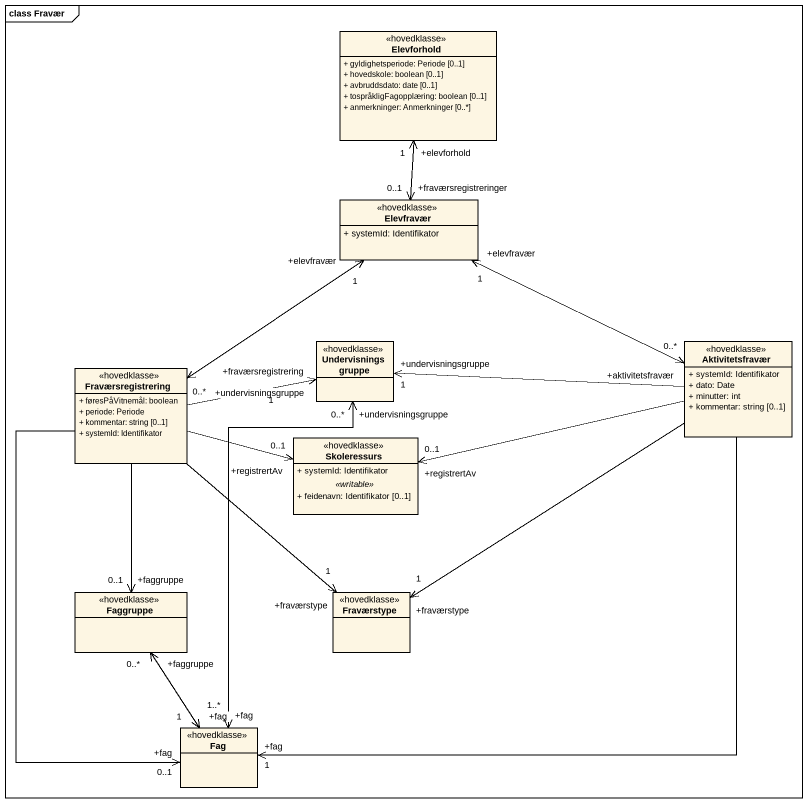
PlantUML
@startuml
mainframe class Fravær
hide circle
hide empty members
skinparam classAttributeIconSize 0
class Elevforhold <<hovedklasse>> {
  + gyldighetsperiode: Periode [0..1]
  + hovedskole: boolean [0..1]
  + avbruddsdato: date [0..1]
  + tospråkligFagopplæring: boolean [0..1]
  + anmerkninger: Anmerkninger [0..*]
}
class Elevfravær <<hovedklasse>> {
  + systemId: Identifikator
}
class Fraværsregistrering <<hovedklasse>> {
  + føresPåVitnemål: boolean
  + periode: Periode
  + kommentar: string [0..1]
  + systemId: Identifikator
}
class Undervisningsgruppe <<hovedklasse>>
class Aktivitetsfravær <<hovedklasse>> {
  + systemId: Identifikator
  + dato: Date
  + minutter: int
  + kommentar: string [0..1]
}
class Skoleressurs <<hovedklasse>> {
  + systemId: Identifikator
  .. <<writable>> ..
  + feidenavn: Identifikator [0..1]
}
class Faggruppe <<hovedklasse>>
class Fraværstype <<hovedklasse>>
class Fag <<hovedklasse>>
Elevforhold "+elevforhold\n1" <--> "+fraværsregistreringer\n0..1" Elevfravær
Elevfravær "+elevfravær\n1" <--> "+fraværsregistrering\n0..*" Fraværsregistrering
Elevfravær "+elevfravær\n1" <-right-> "+aktivitetsfravær\n0..*" Aktivitetsfravær
Fraværsregistrering -right-> "+undervisningsgruppe\n1" Undervisningsgruppe
Fraværsregistrering -right-> "+registrertAv\n0..1" Skoleressurs
Fraværsregistrering --> "+faggruppe\n0..1" Faggruppe
Fraværsregistrering --> "+fraværstype\n1" Fraværstype
Fraværsregistrering --> "+fag\n0..1" Fag
Undervisningsgruppe "+undervisningsgruppe\n0..*" <--> "+fag\n1..*" Fag
Aktivitetsfravær -left-> "+undervisningsgruppe\n1" Undervisningsgruppe
Aktivitetsfravær -left-> "+registrertAv\n0..1" Skoleressurs
Aktivitetsfravær --> "+fraværstype\n1" Fraværstype
Aktivitetsfravær --> "+fag\n1" Fag
Faggruppe "+faggruppe\n0..*" <--> "+fag\n1" Fag
@enduml
